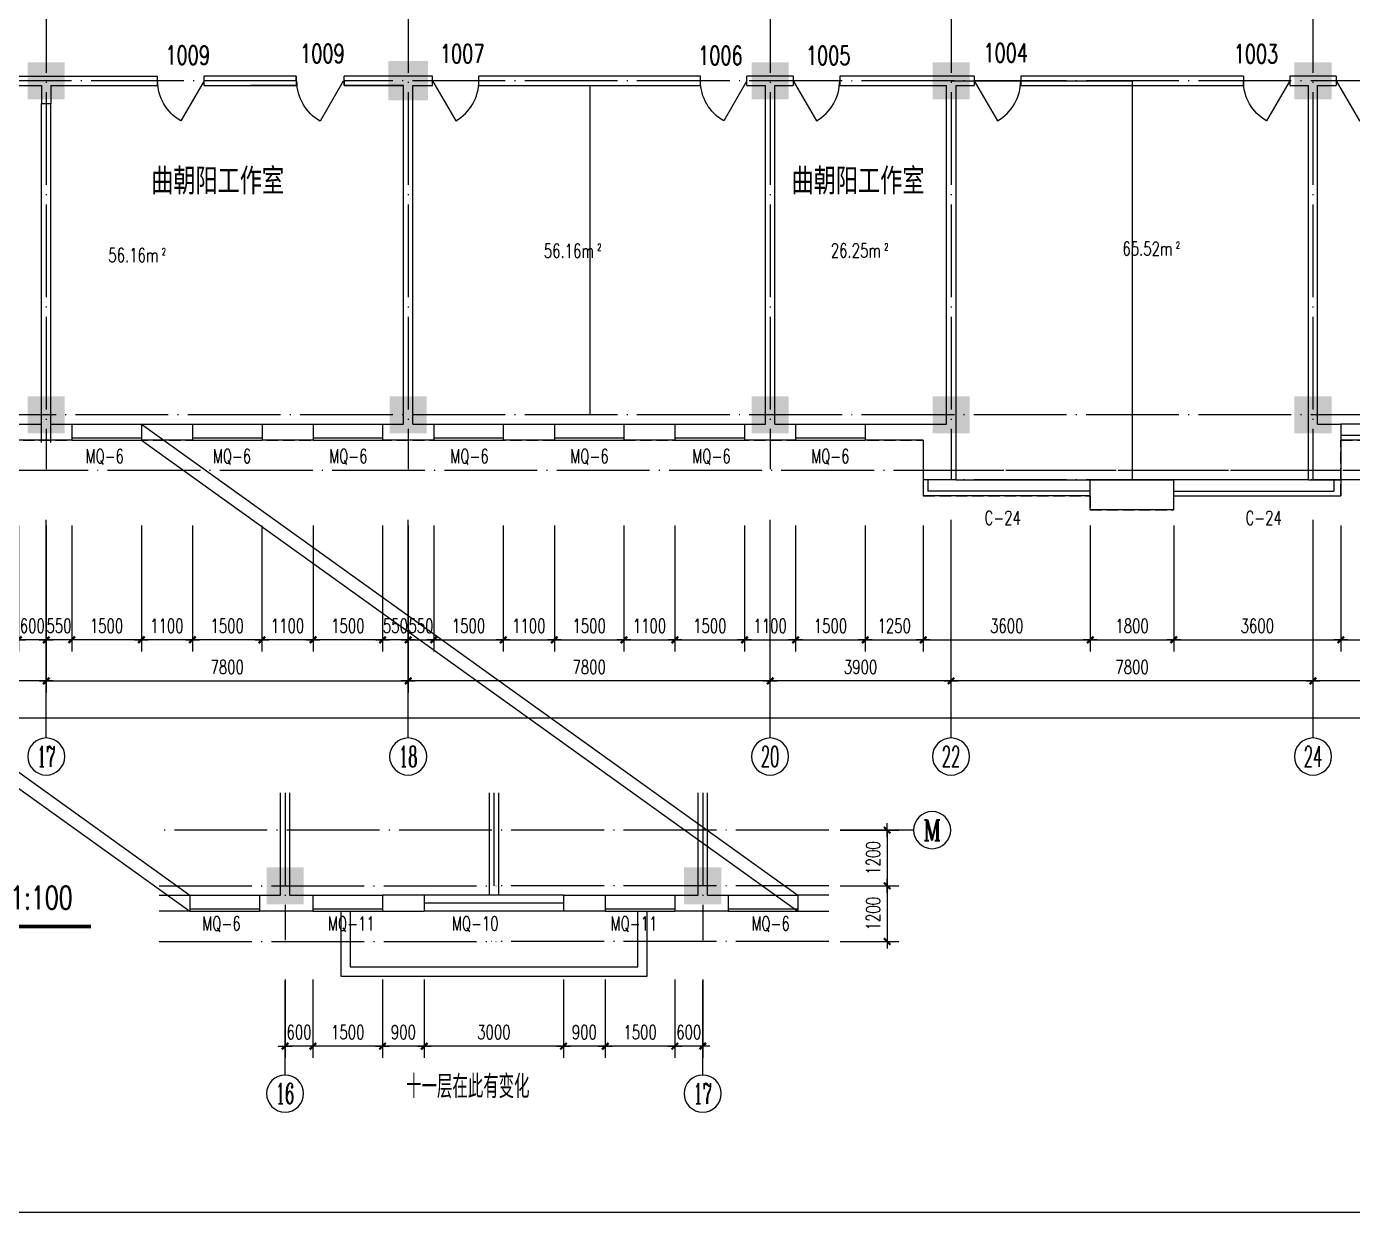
# Model space of a CAD drawing. Extents: x 816818 to 2098601, y 59070 to 390605.
# Drawn here: x 1041075 to 1069651, y 138712 to 164278 of the extents above; entities that cross this region are included whole.
import ezdxf
from ezdxf.enums import TextEntityAlignment as Align

# ---------------------------------------------------------------- set-up
doc = ezdxf.new("R2010")
doc.units = 0
doc.header["$LTSCALE"] = 1000
doc.header["$MEASUREMENT"] = 0
for name, pattern in [('DASH', [0.35, 0.25, -0.1]), ('DOTE', [2.42, 2, -0.2, 0.02, -0.2]), ('HIDDEN2', [0.1875, 0.125, -0.0625])]:
    doc.linetypes.add(name, pattern=pattern)
doc.layers.get('0').update_dxf_attribs({"linetype": 'CONTINUOUS'})
doc.layers.get('DEFPOINTS').update_dxf_attribs({"linetype": 'CONTINUOUS'})
for name, color, linetype in [('AXIS', 3, 'CONTINUOUS'), ('AXIS_TEXT', 7, 'CONTINUOUS'), ('COLUMN', 7, 'CONTINUOUS'), ('DOTE', 1, 'DOTE'), ('MCB', 30, 'CONTINUOUS'), ('PUB_TEXT', 7, 'CONTINUOUS'), ('WALL', 255, 'CONTINUOUS'), ('WINDOW', 2, 'CONTINUOUS'), ('WINDOW_TEXT', 7, 'CONTINUOUS'), ('内部道路', 151, 'HIDDEN2'), ('和面积', 6, 'DASH'), ('面积注记', 7, 'CONTINUOUS')]:
    doc.layers.add(name, color=color, linetype=linetype)
doc.styles.add('_HZTXT', font='romans.shx', dxfattribs={"width": 0.7, "bigfont": 'z.shx'})
doc.styles.add('COMPLEX', font='COMPLEX')
doc.styles.add('DIM_FONT', font='SIMPLEX.shx', dxfattribs={"width": 0.7})
doc.styles.add('SIMPLEX', font='SIMPLEX.SHX')
doc.styles.add('Z', font='romans', dxfattribs={"width": 0.8, "bigfont": 'z'})
doc.dimstyles.new('AXIS', dxfattribs={"dimtxt": 300, "dimasz": 1, "dimexe": 250, "dimexo": 300, "dimgap": 150, "dimtad": 1, "dimdec": 0, "dimzin": 0, "dimdsep": 46, "dimtxsty": 'DIM_FONT', "dimblk": '_DIMX', "dimcen": 2.5, "dimse1": 1, "dimse2": 1, "dimclrt": 7, "dimadec": 0, "dimazin": 0, "dimtfac": 1, "dimtdec": 0, "dimtix": 1, "dimtmove": 2, "dimatfit": 3, "dimldrblk": '_DIMX', "dimfxl": 1, "dimarcsym": 0})
doc.dimstyles.new('DIMA', dxfattribs={"dimtxt": 300, "dimasz": 1, "dimexe": 250, "dimexo": 300, "dimgap": 150, "dimtad": 1, "dimdec": 0, "dimzin": 0, "dimdsep": 46, "dimtxsty": 'DIM_FONT', "dimblk": '_DIMX', "dimcen": 2.5, "dimse1": 1, "dimclrt": 7, "dimadec": 0, "dimazin": 0, "dimtfac": 1, "dimtdec": 0, "dimtix": 1, "dimtmove": 2, "dimatfit": 3, "dimldrblk": '_DIMX', "dimfxl": 1, "dimarcsym": 0})
doc.dimstyles.new('DIMN', dxfattribs={"dimtxt": 300, "dimasz": 1, "dimexe": 250, "dimexo": 300, "dimgap": 150, "dimtad": 1, "dimdec": 0, "dimzin": 0, "dimdsep": 46, "dimtxsty": 'DIM_FONT', "dimblk": '_DIMX', "dimcen": 2.5, "dimclrt": 7, "dimadec": 0, "dimazin": 0, "dimtfac": 1, "dimtdec": 0, "dimtix": 1, "dimtmove": 2, "dimatfit": 3, "dimldrblk": '_DIMX', "dimfxl": 1, "dimarcsym": 0})

# ---------------------------------------------------------------- blocks, each defined once
blk = doc.blocks.new('_DBLK')
blk.add_line((-0.5, 0), (0, -0.866))
blk.add_arc((-0.5, 0), 1, 300, 0)
at = {"layer": 'WINDOW_TEXT', "style": 'SIMPLEX', "flags": 9}
blk.add_attdef('A', text='', height=1, dxfattribs=at).set_placement((0, 1.5), align=Align.MIDDLE)
blk = doc.blocks.new('_AXISO')
blk.add_circle((0, 0), 0.5)
at = {"layer": 'AXIS_TEXT', "style": 'COMPLEX', "width": 1.041667}
blk.add_attdef('A', text='', height=0.56, dxfattribs=at).set_placement((-0.25, -0.28), (0.25, -0.28), align=Align.FIT)
blk = doc.blocks.new('_DIMX')
blk.add_line((-150, 0), (150, 0))
at = {"const_width": 50}
blk.add_lwpolyline([(-70, -70), (70, 70)], dxfattribs=at)
blk = doc.blocks.new('*D1094')
at = {"layer": 'AXIS', "color": 0, "lineweight": -2}
blk.add_line((1076600, 150171), (1068802, 150171), dxfattribs=at)
at = {"layer": 'DEFPOINTS', "color": 0}
for p in [(1068801, 153645), (1076601, 153645), (1068801, 150171)]:
    blk.add_point(p, dxfattribs=at)
at = {"layer": 'AXIS', "color": 0, "lineweight": -2, "rotation": 180}
blk.add_blockref('_DIMX', (1068801, 150171), dxfattribs=at)
at = {"layer": 'AXIS', "color": 0, "lineweight": -2}
blk.add_blockref('_DIMX', (1076601, 150171), dxfattribs=at)
at = {"layer": 'AXIS', "color": 7, "insert": (1072701, 150471), "char_height": 300, "attachment_point": 5, "style": 'DIM_FONT'}
blk.add_mtext('7800', dxfattribs=at)
blk = doc.blocks.new('*D1095')
at = {"layer": 'AXIS', "color": 0, "lineweight": -2}
blk.add_line((1068800, 150171), (1061002, 150171), dxfattribs=at)
at = {"layer": 'DEFPOINTS', "color": 0}
for p in [(1061001, 153645), (1068801, 153645), (1061001, 150171)]:
    blk.add_point(p, dxfattribs=at)
at = {"layer": 'AXIS', "color": 0, "lineweight": -2, "rotation": 180}
blk.add_blockref('_DIMX', (1061001, 150171), dxfattribs=at)
at = {"layer": 'AXIS', "color": 0, "lineweight": -2}
blk.add_blockref('_DIMX', (1068801, 150171), dxfattribs=at)
at = {"layer": 'AXIS', "color": 7, "insert": (1064901, 150471), "char_height": 300, "attachment_point": 5, "style": 'DIM_FONT'}
blk.add_mtext('7800', dxfattribs=at)
blk = doc.blocks.new('*D1096')
at = {"layer": 'AXIS', "color": 0, "lineweight": -2}
blk.add_line((1061000, 150171), (1057102, 150171), dxfattribs=at)
at = {"layer": 'DEFPOINTS', "color": 0}
for p in [(1057101, 153645), (1061001, 153645), (1057101, 150171)]:
    blk.add_point(p, dxfattribs=at)
at = {"layer": 'AXIS', "color": 0, "lineweight": -2, "rotation": 180}
blk.add_blockref('_DIMX', (1057101, 150171), dxfattribs=at)
at = {"layer": 'AXIS', "color": 0, "lineweight": -2}
blk.add_blockref('_DIMX', (1061001, 150171), dxfattribs=at)
at = {"layer": 'AXIS', "color": 7, "insert": (1059051, 150471), "char_height": 300, "attachment_point": 5, "style": 'DIM_FONT'}
blk.add_mtext('3900', dxfattribs=at)
blk = doc.blocks.new('*D1097')
at = {"layer": 'AXIS', "color": 0, "lineweight": -2}
blk.add_line((1057100, 150171), (1049302, 150171), dxfattribs=at)
at = {"layer": 'DEFPOINTS', "color": 0}
for p in [(1049301, 153645), (1057101, 153645), (1049301, 150171)]:
    blk.add_point(p, dxfattribs=at)
at = {"layer": 'AXIS', "color": 0, "lineweight": -2, "rotation": 180}
blk.add_blockref('_DIMX', (1049301, 150171), dxfattribs=at)
at = {"layer": 'AXIS', "color": 0, "lineweight": -2}
blk.add_blockref('_DIMX', (1057101, 150171), dxfattribs=at)
at = {"layer": 'AXIS', "color": 7, "insert": (1053201, 150471), "char_height": 300, "attachment_point": 5, "style": 'DIM_FONT'}
blk.add_mtext('7800', dxfattribs=at)
blk = doc.blocks.new('*D1098')
at = {"layer": 'AXIS', "color": 0, "lineweight": -2}
blk.add_line((1041500, 150171), (1032502, 150171), dxfattribs=at)
at = {"layer": 'DEFPOINTS', "color": 0}
for p in [(1032501, 153645), (1041501, 153645), (1032501, 150171)]:
    blk.add_point(p, dxfattribs=at)
at = {"layer": 'AXIS', "color": 0, "lineweight": -2, "rotation": 180}
blk.add_blockref('_DIMX', (1032501, 150171), dxfattribs=at)
at = {"layer": 'AXIS', "color": 0, "lineweight": -2}
blk.add_blockref('_DIMX', (1041501, 150171), dxfattribs=at)
at = {"layer": 'AXIS', "color": 7, "insert": (1037001, 150471), "char_height": 300, "attachment_point": 5, "style": 'DIM_FONT'}
blk.add_mtext('9000', dxfattribs=at)
blk = doc.blocks.new('*D1105')
at = {"layer": 'AXIS', "color": 0, "lineweight": -2}
for p, q in [((988750, 153345), (988750, 149121)), ((1085250, 153345), (1085250, 149121)), ((1085249, 149371), (988751, 149371))]:
    blk.add_line(p, q, dxfattribs=at)
at = {"layer": 'DEFPOINTS', "color": 0}
for p in [(988750, 153645), (1085250, 153645), (988750, 149371)]:
    blk.add_point(p, dxfattribs=at)
at = {"layer": 'AXIS', "color": 0, "lineweight": -2, "rotation": 180}
blk.add_blockref('_DIMX', (988750, 149371), dxfattribs=at)
at = {"layer": 'AXIS', "color": 0, "lineweight": -2}
blk.add_blockref('_DIMX', (1085250, 149371), dxfattribs=at)
at = {"layer": 'AXIS', "color": 7, "insert": (1037000, 149671), "char_height": 300, "attachment_point": 5, "style": 'DIM_FONT'}
blk.add_mtext('96500', dxfattribs=at)
blk = doc.blocks.new('*D1116')
at = {"layer": 'AXIS', "color": 0, "lineweight": -2}
for p, q in [((1041500, 153345), (1041500, 149921)), ((1049300, 153345), (1049300, 149921)), ((1041501, 150171), (1049299, 150171))]:
    blk.add_line(p, q, dxfattribs=at)
at = {"layer": 'DEFPOINTS', "color": 0}
for p in [(1041500, 153645), (1049300, 153645), (1049300, 150171)]:
    blk.add_point(p, dxfattribs=at)
at = {"layer": 'AXIS', "color": 0, "lineweight": -2, "rotation": 180}
blk.add_blockref('_DIMX', (1041500, 150171), dxfattribs=at)
at = {"layer": 'AXIS', "color": 0, "lineweight": -2}
blk.add_blockref('_DIMX', (1049300, 150171), dxfattribs=at)
at = {"layer": 'AXIS', "color": 7, "insert": (1045400, 150471), "char_height": 300, "attachment_point": 5, "style": 'DIM_FONT'}
blk.add_mtext('7800', dxfattribs=at)
blk = doc.blocks.new('*D1117')
at = {"layer": 'AXIS', "color": 0, "lineweight": -2}
for p, q in [((1048750, 153522), (1048750, 150807)), ((1049301, 153522), (1049301, 150807)), ((1048749, 151057), (1048748, 151057)), ((1049301, 151057), (1048750, 151057)), ((1049302, 151057), (1049303, 151057))]:
    blk.add_line(p, q, dxfattribs=at)
at = {"layer": 'DEFPOINTS', "color": 0}
for p in [(1048750, 153822), (1049301, 153822), (1048750, 151057)]:
    blk.add_point(p, dxfattribs=at)
at = {"layer": 'AXIS', "color": 0, "lineweight": -2}
blk.add_blockref('_DIMX', (1048750, 151057), dxfattribs=at)
at = {"layer": 'AXIS', "color": 0, "lineweight": -2, "rotation": 180}
blk.add_blockref('_DIMX', (1049301, 151057), dxfattribs=at)
at = {"layer": 'AXIS', "color": 7, "insert": (1049025, 151357), "char_height": 300, "attachment_point": 5, "style": 'DIM_FONT'}
blk.add_mtext('550', dxfattribs=at)
blk = doc.blocks.new('*D1125')
at = {"layer": 'AXIS', "color": 0, "lineweight": -2}
for p, q in [((1049850, 153522), (1049850, 150807)), ((1049299, 151057), (1049298, 151057)), ((1049300, 151057), (1049850, 151057)), ((1049851, 151057), (1049852, 151057))]:
    blk.add_line(p, q, dxfattribs=at)
at = {"layer": 'DEFPOINTS', "color": 0}
for p in [(1049300, 153822), (1049850, 153822), (1049850, 151057)]:
    blk.add_point(p, dxfattribs=at)
at = {"layer": 'AXIS', "color": 0, "lineweight": -2}
blk.add_blockref('_DIMX', (1049300, 151057), dxfattribs=at)
at = {"layer": 'AXIS', "color": 0, "lineweight": -2, "rotation": 180}
blk.add_blockref('_DIMX', (1049850, 151057), dxfattribs=at)
at = {"layer": 'AXIS', "color": 7, "insert": (1049575, 151357), "char_height": 300, "attachment_point": 5, "style": 'DIM_FONT'}
blk.add_mtext('550', dxfattribs=at)
blk = doc.blocks.new('*D1127')
at = {"layer": 'AXIS', "color": 0, "lineweight": -2}
for p, q in [((1047250, 153522), (1047250, 150807)), ((1048750, 153522), (1048750, 150807)), ((1048749, 151057), (1047251, 151057))]:
    blk.add_line(p, q, dxfattribs=at)
at = {"layer": 'DEFPOINTS', "color": 0}
for p in [(1047250, 153822), (1048750, 153822), (1047250, 151057)]:
    blk.add_point(p, dxfattribs=at)
at = {"layer": 'AXIS', "color": 0, "lineweight": -2, "rotation": 180}
blk.add_blockref('_DIMX', (1047250, 151057), dxfattribs=at)
at = {"layer": 'AXIS', "color": 0, "lineweight": -2}
blk.add_blockref('_DIMX', (1048750, 151057), dxfattribs=at)
at = {"layer": 'AXIS', "color": 7, "insert": (1048000, 151357), "char_height": 300, "attachment_point": 5, "style": 'DIM_FONT'}
blk.add_mtext('1500', dxfattribs=at)
blk = doc.blocks.new('*D1128')
at = {"layer": 'AXIS', "color": 0, "lineweight": -2}
for p, q in [((1041500, 153522), (1041500, 150807)), ((1042050, 153522), (1042050, 150807)), ((1041499, 151057), (1041498, 151057)), ((1042050, 151057), (1041500, 151057)), ((1042051, 151057), (1042052, 151057))]:
    blk.add_line(p, q, dxfattribs=at)
at = {"layer": 'DEFPOINTS', "color": 0}
for p in [(1041500, 153822), (1042050, 153822), (1041500, 151057)]:
    blk.add_point(p, dxfattribs=at)
at = {"layer": 'AXIS', "color": 0, "lineweight": -2}
blk.add_blockref('_DIMX', (1041500, 151057), dxfattribs=at)
at = {"layer": 'AXIS', "color": 0, "lineweight": -2, "rotation": 180}
blk.add_blockref('_DIMX', (1042050, 151057), dxfattribs=at)
at = {"layer": 'AXIS', "color": 7, "insert": (1041775, 151357), "char_height": 300, "attachment_point": 5, "style": 'DIM_FONT'}
blk.add_mtext('550', dxfattribs=at)
blk = doc.blocks.new('*D1137')
at = {"layer": 'AXIS', "color": 0, "lineweight": -2}
for p, q in [((1040900, 153522), (1040900, 150807)), ((1041500, 153522), (1041500, 150807)), ((1040899, 151057), (1040898, 151057)), ((1041500, 151057), (1040900, 151057)), ((1041501, 151057), (1041502, 151057))]:
    blk.add_line(p, q, dxfattribs=at)
at = {"layer": 'DEFPOINTS', "color": 0}
for p in [(1040900, 153822), (1041500, 153822), (1040900, 151057)]:
    blk.add_point(p, dxfattribs=at)
at = {"layer": 'AXIS', "color": 0, "lineweight": -2}
blk.add_blockref('_DIMX', (1040900, 151057), dxfattribs=at)
at = {"layer": 'AXIS', "color": 0, "lineweight": -2, "rotation": 180}
blk.add_blockref('_DIMX', (1041500, 151057), dxfattribs=at)
at = {"layer": 'AXIS', "color": 7, "insert": (1041200, 151357), "char_height": 300, "attachment_point": 5, "style": 'DIM_FONT'}
blk.add_mtext('600', dxfattribs=at)
blk = doc.blocks.new('*D1157')
at = {"layer": 'AXIS', "color": 0, "lineweight": -2}
for p, q in [((1042050, 153522), (1042050, 150807)), ((1043550, 153522), (1043550, 150807)), ((1043549, 151057), (1042051, 151057))]:
    blk.add_line(p, q, dxfattribs=at)
at = {"layer": 'DEFPOINTS', "color": 0}
for p in [(1042050, 153822), (1043550, 153822), (1042050, 151057)]:
    blk.add_point(p, dxfattribs=at)
at = {"layer": 'AXIS', "color": 0, "lineweight": -2, "rotation": 180}
blk.add_blockref('_DIMX', (1042050, 151057), dxfattribs=at)
at = {"layer": 'AXIS', "color": 0, "lineweight": -2}
blk.add_blockref('_DIMX', (1043550, 151057), dxfattribs=at)
at = {"layer": 'AXIS', "color": 7, "insert": (1042800, 151357), "char_height": 300, "attachment_point": 5, "style": 'DIM_FONT'}
blk.add_mtext('1500', dxfattribs=at)
blk = doc.blocks.new('*D1158')
at = {"layer": 'AXIS', "color": 0, "lineweight": -2}
for p, q in [((1043550, 153522), (1043550, 150807)), ((1044650, 153522), (1044650, 150807)), ((1044649, 151057), (1043551, 151057))]:
    blk.add_line(p, q, dxfattribs=at)
at = {"layer": 'DEFPOINTS', "color": 0}
for p in [(1043550, 153822), (1044650, 153822), (1043550, 151057)]:
    blk.add_point(p, dxfattribs=at)
at = {"layer": 'AXIS', "color": 0, "lineweight": -2, "rotation": 180}
blk.add_blockref('_DIMX', (1043550, 151057), dxfattribs=at)
at = {"layer": 'AXIS', "color": 0, "lineweight": -2}
blk.add_blockref('_DIMX', (1044650, 151057), dxfattribs=at)
at = {"layer": 'AXIS', "color": 7, "insert": (1044100, 151357), "char_height": 300, "attachment_point": 5, "style": 'DIM_FONT'}
blk.add_mtext('1100', dxfattribs=at)
blk = doc.blocks.new('*D1159')
at = {"layer": 'AXIS', "color": 0, "lineweight": -2}
for p, q in [((1044650, 153522), (1044650, 150807)), ((1046150, 153522), (1046150, 150807)), ((1046149, 151057), (1044651, 151057))]:
    blk.add_line(p, q, dxfattribs=at)
at = {"layer": 'DEFPOINTS', "color": 0}
for p in [(1044650, 153822), (1046150, 153822), (1044650, 151057)]:
    blk.add_point(p, dxfattribs=at)
at = {"layer": 'AXIS', "color": 0, "lineweight": -2, "rotation": 180}
blk.add_blockref('_DIMX', (1044650, 151057), dxfattribs=at)
at = {"layer": 'AXIS', "color": 0, "lineweight": -2}
blk.add_blockref('_DIMX', (1046150, 151057), dxfattribs=at)
at = {"layer": 'AXIS', "color": 7, "insert": (1045400, 151357), "char_height": 300, "attachment_point": 5, "style": 'DIM_FONT'}
blk.add_mtext('1500', dxfattribs=at)
blk = doc.blocks.new('*D1160')
at = {"layer": 'AXIS', "color": 0, "lineweight": -2}
for p, q in [((1046150, 153522), (1046150, 150807)), ((1047250, 153522), (1047250, 150807)), ((1047249, 151057), (1046151, 151057))]:
    blk.add_line(p, q, dxfattribs=at)
at = {"layer": 'DEFPOINTS', "color": 0}
for p in [(1046150, 153822), (1047250, 153822), (1046150, 151057)]:
    blk.add_point(p, dxfattribs=at)
at = {"layer": 'AXIS', "color": 0, "lineweight": -2, "rotation": 180}
blk.add_blockref('_DIMX', (1046150, 151057), dxfattribs=at)
at = {"layer": 'AXIS', "color": 0, "lineweight": -2}
blk.add_blockref('_DIMX', (1047250, 151057), dxfattribs=at)
at = {"layer": 'AXIS', "color": 7, "insert": (1046700, 151357), "char_height": 300, "attachment_point": 5, "style": 'DIM_FONT'}
blk.add_mtext('1100', dxfattribs=at)
blk = doc.blocks.new('_FZH')
blk.add_solid([(-0.5, -0.5), (0.5, -0.5), (-0.5, 0.5), (0.5, 0.5)])
blk = doc.blocks.new('*D1390')
at = {"layer": 'AXIS', "color": 0, "lineweight": -2}
for p, q in [((1053548, 143733), (1053548, 142048)), ((1055048, 143733), (1055048, 142048)), ((1055047, 142298), (1053549, 142298))]:
    blk.add_line(p, q, dxfattribs=at)
at = {"layer": 'DEFPOINTS', "color": 0}
for p in [(1053548, 144033), (1055048, 144033), (1053548, 142298)]:
    blk.add_point(p, dxfattribs=at)
at = {"layer": 'AXIS', "color": 0, "lineweight": -2, "rotation": 180}
blk.add_blockref('_DIMX', (1053548, 142298), dxfattribs=at)
at = {"layer": 'AXIS', "color": 0, "lineweight": -2}
blk.add_blockref('_DIMX', (1055048, 142298), dxfattribs=at)
at = {"layer": 'AXIS', "color": 7, "insert": (1054298, 142598), "char_height": 300, "attachment_point": 5, "style": 'DIM_FONT'}
blk.add_mtext('1500', dxfattribs=at)
blk = doc.blocks.new('*D1391')
at = {"layer": 'AXIS', "color": 0, "lineweight": -2}
for p, q in [((1055048, 143733), (1055048, 142048)), ((1055648, 143733), (1055648, 142048)), ((1055047, 142298), (1055046, 142298)), ((1055648, 142298), (1055048, 142298)), ((1055649, 142298), (1055650, 142298))]:
    blk.add_line(p, q, dxfattribs=at)
at = {"layer": 'DEFPOINTS', "color": 0}
for p in [(1055048, 144033), (1055648, 144033), (1055048, 142298)]:
    blk.add_point(p, dxfattribs=at)
at = {"layer": 'AXIS', "color": 0, "lineweight": -2}
blk.add_blockref('_DIMX', (1055048, 142298), dxfattribs=at)
at = {"layer": 'AXIS', "color": 0, "lineweight": -2, "rotation": 180}
blk.add_blockref('_DIMX', (1055648, 142298), dxfattribs=at)
at = {"layer": 'AXIS', "color": 7, "insert": (1055348, 142598), "char_height": 300, "attachment_point": 5, "style": 'DIM_FONT'}
blk.add_mtext('600', dxfattribs=at)
blk = doc.blocks.new('*D1392')
at = {"layer": 'AXIS', "color": 0, "lineweight": -2}
for p, q in [((1046648, 143733), (1046648, 142048)), ((1047248, 143733), (1047248, 142048)), ((1046647, 142298), (1046646, 142298)), ((1047248, 142298), (1046648, 142298)), ((1047249, 142298), (1047250, 142298))]:
    blk.add_line(p, q, dxfattribs=at)
at = {"layer": 'DEFPOINTS', "color": 0}
for p in [(1046648, 144033), (1047248, 144033), (1046648, 142298)]:
    blk.add_point(p, dxfattribs=at)
at = {"layer": 'AXIS', "color": 0, "lineweight": -2}
blk.add_blockref('_DIMX', (1046648, 142298), dxfattribs=at)
at = {"layer": 'AXIS', "color": 0, "lineweight": -2, "rotation": 180}
blk.add_blockref('_DIMX', (1047248, 142298), dxfattribs=at)
at = {"layer": 'AXIS', "color": 7, "insert": (1046948, 142598), "char_height": 300, "attachment_point": 5, "style": 'DIM_FONT'}
blk.add_mtext('600', dxfattribs=at)
blk = doc.blocks.new('*D1393')
at = {"layer": 'AXIS', "color": 0, "lineweight": -2}
for p, q in [((1047248, 143733), (1047248, 142048)), ((1048748, 143733), (1048748, 142048)), ((1048747, 142298), (1047249, 142298))]:
    blk.add_line(p, q, dxfattribs=at)
at = {"layer": 'DEFPOINTS', "color": 0}
for p in [(1047248, 144033), (1048748, 144033), (1047248, 142298)]:
    blk.add_point(p, dxfattribs=at)
at = {"layer": 'AXIS', "color": 0, "lineweight": -2, "rotation": 180}
blk.add_blockref('_DIMX', (1047248, 142298), dxfattribs=at)
at = {"layer": 'AXIS', "color": 0, "lineweight": -2}
blk.add_blockref('_DIMX', (1048748, 142298), dxfattribs=at)
at = {"layer": 'AXIS', "color": 7, "insert": (1047998, 142598), "char_height": 300, "attachment_point": 5, "style": 'DIM_FONT'}
blk.add_mtext('1500', dxfattribs=at)
blk = doc.blocks.new('*D1394')
at = {"layer": 'AXIS', "color": 0, "lineweight": -2}
for p, q in [((1052648, 143733), (1052648, 142048)), ((1053548, 143733), (1053548, 142048)), ((1053547, 142298), (1052649, 142298))]:
    blk.add_line(p, q, dxfattribs=at)
at = {"layer": 'DEFPOINTS', "color": 0}
for p in [(1052648, 144033), (1053548, 144033), (1052648, 142298)]:
    blk.add_point(p, dxfattribs=at)
at = {"layer": 'AXIS', "color": 0, "lineweight": -2, "rotation": 180}
blk.add_blockref('_DIMX', (1052648, 142298), dxfattribs=at)
at = {"layer": 'AXIS', "color": 0, "lineweight": -2}
blk.add_blockref('_DIMX', (1053548, 142298), dxfattribs=at)
at = {"layer": 'AXIS', "color": 7, "insert": (1053098, 142598), "char_height": 300, "attachment_point": 5, "style": 'DIM_FONT'}
blk.add_mtext('900', dxfattribs=at)
blk = doc.blocks.new('*D1396')
at = {"layer": 'AXIS', "color": 0, "lineweight": -2}
for p, q in [((1048748, 143733), (1048748, 142048)), ((1049648, 143733), (1049648, 142048)), ((1049647, 142298), (1048749, 142298))]:
    blk.add_line(p, q, dxfattribs=at)
at = {"layer": 'DEFPOINTS', "color": 0}
for p in [(1048748, 144033), (1049648, 144033), (1048748, 142298)]:
    blk.add_point(p, dxfattribs=at)
at = {"layer": 'AXIS', "color": 0, "lineweight": -2, "rotation": 180}
blk.add_blockref('_DIMX', (1048748, 142298), dxfattribs=at)
at = {"layer": 'AXIS', "color": 0, "lineweight": -2}
blk.add_blockref('_DIMX', (1049648, 142298), dxfattribs=at)
at = {"layer": 'AXIS', "color": 7, "insert": (1049198, 142598), "char_height": 300, "attachment_point": 5, "style": 'DIM_FONT'}
blk.add_mtext('900', dxfattribs=at)
blk = doc.blocks.new('*D1397')
at = {"layer": 'AXIS', "color": 0, "lineweight": -2}
for p, q in [((1049648, 143733), (1049648, 142048)), ((1052648, 143733), (1052648, 142048)), ((1052647, 142298), (1049649, 142298))]:
    blk.add_line(p, q, dxfattribs=at)
at = {"layer": 'DEFPOINTS', "color": 0}
for p in [(1049648, 144033), (1052648, 144033), (1049648, 142298)]:
    blk.add_point(p, dxfattribs=at)
at = {"layer": 'AXIS', "color": 0, "lineweight": -2, "rotation": 180}
blk.add_blockref('_DIMX', (1049648, 142298), dxfattribs=at)
at = {"layer": 'AXIS', "color": 0, "lineweight": -2}
blk.add_blockref('_DIMX', (1052648, 142298), dxfattribs=at)
at = {"layer": 'AXIS', "color": 7, "insert": (1051148, 142598), "char_height": 300, "attachment_point": 5, "style": 'DIM_FONT'}
blk.add_mtext('3000', dxfattribs=at)
blk = doc.blocks.new('*D1398')
at = {"layer": 'AXIS', "color": 0, "lineweight": -2}
for p, q in [((1058612, 146955), (1059872, 146955)), ((1059622, 146954), (1059622, 145756)), ((1058612, 145755), (1059872, 145755))]:
    blk.add_line(p, q, dxfattribs=at)
at = {"layer": 'DEFPOINTS', "color": 0}
for p in [(1058312, 146955), (1058312, 145755), (1059622, 145755)]:
    blk.add_point(p, dxfattribs=at)
at = {"layer": 'AXIS', "color": 0, "lineweight": -2}
for p, rotation in [((1059622, 146955), 90), ((1059622, 145755), 270)]:
    blk.add_blockref('_DIMX', p, dxfattribs=dict(at, rotation=rotation))
at = {"layer": 'AXIS', "color": 7, "insert": (1059322, 146355), "char_height": 300, "attachment_point": 5, "rotation": 90, "style": 'DIM_FONT'}
blk.add_mtext('1200', dxfattribs=at)
blk = doc.blocks.new('*D1399')
at = {"layer": 'AXIS', "color": 0, "lineweight": -2}
for p, q in [((1058612, 145755), (1059872, 145755)), ((1059622, 145754), (1059622, 144556)), ((1058612, 144555), (1059872, 144555))]:
    blk.add_line(p, q, dxfattribs=at)
at = {"layer": 'DEFPOINTS', "color": 0}
for p in [(1058312, 145755), (1058312, 144555), (1059622, 144555)]:
    blk.add_point(p, dxfattribs=at)
at = {"layer": 'AXIS', "color": 0, "lineweight": -2}
for p, rotation in [((1059622, 145755), 90), ((1059622, 144555), 270)]:
    blk.add_blockref('_DIMX', p, dxfattribs=dict(at, rotation=rotation))
at = {"layer": 'AXIS', "color": 7, "insert": (1059322, 145155), "char_height": 300, "attachment_point": 5, "rotation": 90, "style": 'DIM_FONT'}
blk.add_mtext('1200', dxfattribs=at)

msp = doc.modelspace()

# ---------------------------------------------------------------- linework, layer by layer
at = {"layer": 'AXIS'}
for p, q in [((1041500.5, 148941.6), (1041500.5, 153645.1)), ((1049300.5, 148941.6), (1049300.5, 153645.1)), ((1057100.5, 148941.6), (1057100.5, 153645.1)), ((1061000.5, 148941.6), (1061000.5, 153645.1)), ((1068800.5, 148941.6), (1068800.5, 153645.1)), ((1060193.1, 146955), (1058611.7, 146955)), ((1046648.2, 141687.2), (1046648.2, 143702.8)), ((1055648.2, 141687.2), (1055648.2, 143702.8))]:
    msp.add_line(p, q, dxfattribs=at)
at = {"layer": 'DOTE'}
for p, q in [((1041500.4, 177382.5), (1041500.4, 154734.9)), ((1049300.4, 177382.5), (1049300.4, 154734.9)), ((1057100.4, 177382.5), (1057100.4, 154734.9)), ((1061000.4, 177382.5), (1061000.4, 154509.4)), ((1068800.4, 177382.5), (1068800.4, 154509.4)), ((1046888.1, 163109.4), (1037000.4, 163109.4)), ((1092531.4, 163109.4), (1047921.7, 163109.4)), ((1092531.4, 155909.4), (1037050.4, 155909.4)), ((1088382.3, 154709.4), (1036950.4, 154709.4)), ((1069400.4, 154709.4), (1060450.4, 154709.4)), ((1092531.4, 154509.4), (1060400.3, 154509.4)), ((1046648.1, 147760.9), (1046648.1, 144580.5)), ((1051148.1, 147756.1), (1051148.1, 145555)), ((1055648.1, 147760.9), (1055648.1, 144580.5)), ((1058363.5, 146955), (1043935.5, 146955)), ((1043932.6, 145755), (1051198.1, 145755)), ((1058363.5, 145755), (1051198.1, 145755)), ((1043932.6, 144555), (1051198.1, 144555)), ((1058363.5, 144555), (1051098.1, 144555))]:
    msp.add_line(p, q, dxfattribs=at)
at = {"layer": 'MCB'}
for p, q in [((1046888.1, 163120.4), (1046888.1, 163209.4)), ((1046888.1, 163209.4), (1046888.1, 163009.4)), ((1047921.7, 163009.4), (1047921.7, 163209.4)), ((1045300.4, 163009.4), (1046888.1, 163009.4)), ((1045500.4, 163009.4), (1045900.4, 163009.4)), ((1047921.7, 163105.6), (1047921.7, 163009.4)), ((1047921.7, 163009.4), (1049200.4, 163009.4)), ((1053212.9, 163009.4), (1053212.9, 155909.4)), ((1061000.4, 163109.4), (1064900.4, 163109.4)), ((1064900.4, 163109.4), (1064900.4, 154509.4))]:
    msp.add_line(p, q, dxfattribs=at)
msp.add_lwpolyline([(978483, 185234.9), (1095252.8, 185234.9), (1095252.8, 138712.1), (978483, 138712.1)], close=True, dxfattribs=at)
at = {"layer": 'WALL'}
for p, q in [((1038500.4, 163209.4), (1043900.4, 163209.4)), ((1043900.4, 163009.4), (1043900.4, 163209.4)), ((1044900.4, 163009.4), (1044900.4, 163209.4)), ((1046888.1, 163209.4), (1044900.4, 163209.4)), ((1049825.4, 163209.4), (1047921.7, 163209.4)), ((1049825.4, 163009.4), (1049825.4, 163209.4)), ((1055600.4, 163209.4), (1050825.4, 163209.4)), ((1050825.4, 163009.4), (1050825.4, 163209.4)), ((1055600.4, 163009.4), (1055600.4, 163209.4)), ((1056600.4, 163009.4), (1056600.4, 163209.4)), ((1057600.4, 163209.4), (1056600.4, 163209.4)), ((1057600.4, 163209.4), (1057600.4, 163009.4)), ((1058600.4, 163209.4), (1058600.4, 163009.4)), ((1061500.4, 163209.4), (1058600.4, 163209.4)), ((1061500.4, 163209.4), (1061500.4, 163009.4)), ((1067300.4, 163209.4), (1062500.4, 163209.4)), ((1062500.4, 163209.4), (1062500.4, 163009.4)), ((1067300.4, 163209.4), (1067300.4, 163009.4)), ((1068300.4, 163209.4), (1068300.4, 163009.4)), ((1069300.4, 163209.4), (1068300.4, 163209.4)), ((1069300.4, 163209.4), (1069300.4, 163009.4)), ((1038500.4, 163009.4), (1041400.4, 163009.4)), ((1041400.4, 163009.4), (1041400.4, 162609.4)), ((1041600.4, 163009.4), (1041600.4, 162609.4)), ((1041600.4, 163009.4), (1043900.4, 163009.4)), ((1044900.4, 163009.4), (1045300.4, 163009.4)), ((1046888.1, 163009.4), (1045900.4, 163009.4)), ((1049200.4, 163009.4), (1047921.7, 163009.4)), ((1049200.4, 155709.4), (1049200.4, 163009.4)), ((1049400.4, 155709.4), (1049400.4, 163009.4)), ((1049400.4, 163009.4), (1049825.4, 163009.4)), ((1050825.4, 163009.4), (1055600.4, 163009.4)), ((1056600.4, 163009.4), (1057000.4, 163009.4)), ((1057000.4, 155709.4), (1057000.4, 163009.4)), ((1057200.4, 155709.4), (1057200.4, 163009.4)), ((1057200.4, 163009.4), (1057600.4, 163009.4)), ((1058600.4, 163009.4), (1060900.4, 163009.4)), ((1060900.4, 155709.4), (1060900.4, 163009.4)), ((1061100.4, 163009.4), (1061100.4, 154509.4)), ((1061100.4, 163009.4), (1061500.4, 163009.4)), ((1062500.4, 163009.4), (1067300.4, 163009.4)), ((1068300.4, 163009.4), (1068700.4, 163009.4)), ((1068700.4, 154509.4), (1068700.4, 163009.4)), ((1068900.4, 155709.4), (1068900.4, 163009.4)), ((1068900.4, 163009.4), (1069300.4, 163009.4)), ((1041600.4, 162609.4), (1041400.4, 162609.4)), ((1041400.4, 155309.4), (1041400.4, 162609.4)), ((1041600.4, 155309.4), (1041600.4, 162609.4)), ((1040900.4, 155709.4), (1041400.4, 155709.4)), ((1041600.4, 155709.4), (1042050.4, 155709.4)), ((1042050.4, 155709.4), (1042050.4, 155359.4)), ((1043550.4, 155709.4), (1043550.4, 155359.4)), ((1043550.4, 155709.4), (1044650.4, 155709.4)), ((1044650.4, 155709.4), (1044650.4, 155359.4)), ((1046150.4, 155709.4), (1046150.4, 155359.4)), ((1046150.4, 155709.4), (1047250.4, 155709.4)), ((1047250.4, 155709.4), (1047250.4, 155359.4)), ((1048750.4, 155709.4), (1048750.4, 155359.4)), ((1048750.4, 155709.4), (1049200.4, 155709.4)), ((1049400.4, 155709.4), (1049850.4, 155709.4)), ((1049850.4, 155709.4), (1049850.4, 155359.4)), ((1051350.4, 155709.4), (1051350.4, 155359.4)), ((1051350.4, 155709.4), (1052450.4, 155709.4)), ((1052450.4, 155709.4), (1052450.4, 155359.4)), ((1053950.4, 155709.4), (1053950.4, 155359.4)), ((1053950.4, 155709.4), (1055050.4, 155709.4)), ((1055050.4, 155709.4), (1055050.4, 155359.4)), ((1056550.4, 155709.4), (1056550.4, 155359.4)), ((1056550.4, 155709.4), (1057000.4, 155709.4)), ((1057200.4, 155709.4), (1057650.4, 155709.4)), ((1057650.4, 155709.4), (1057650.4, 155359.4)), ((1059150.4, 155709.4), (1059150.4, 155359.4)), ((1059150.4, 155709.4), (1060900.4, 155709.4)), ((1068900.4, 155709.4), (1069400.4, 155709.4)), ((1069400.4, 155709.4), (1069400.4, 154509.4)), ((1042050.4, 155359.4), (1040900.4, 155359.4)), ((1044650.4, 155359.4), (1043550.4, 155359.4)), ((1047250.4, 155359.4), (1046150.4, 155359.4)), ((1049850.4, 155359.4), (1048750.4, 155359.4)), ((1052450.4, 155359.4), (1051350.4, 155359.4)), ((1055050.4, 155359.4), (1053950.4, 155359.4)), ((1057650.4, 155359.4), (1056550.4, 155359.4)), ((1060400.4, 155359.4), (1059150.4, 155359.4)), ((1060400.4, 155359.4), (1060400.4, 154509.4)), ((1061100.4, 154509.4), (1060400.2, 154509.4)), ((1064000.4, 154509.4), (1065800.4, 154509.4)), ((1064000.4, 153859.4), (1064000.4, 154509.4)), ((1065800.4, 153859.4), (1065800.4, 154509.4)), ((1068700.4, 154509.4), (1069400.6, 154509.4)), ((1065800.4, 153859.4), (1064000.4, 153859.4)), ((1046548.1, 145555), (1046548.1, 147760.9)), ((1046748.1, 145555), (1046748.1, 147760.9)), ((1051048.1, 147756.1), (1051048.1, 145555)), ((1051248.1, 147756.1), (1051248.1, 145555)), ((1055548.1, 145555), (1055548.1, 147760.9)), ((1055748.1, 145555), (1055748.1, 147760.9)), ((1043932.6, 145555), (1044598.1, 145555)), ((1044598.1, 145555), (1044598.1, 145205)), ((1046098.1, 145555), (1046098.1, 145205)), ((1046098.1, 145555), (1046548.1, 145555)), ((1046748.1, 145555), (1047248.1, 145555)), ((1047248.1, 145555), (1047248.1, 145205)), ((1048748.1, 145555), (1048748.1, 145205)), ((1049298.1, 145555), (1048748.1, 145555)), ((1049298.1, 145555), (1049298.1, 145555)), ((1049648.1, 145555), (1049298.1, 145555)), ((1049648.1, 145555), (1049648.1, 145205)), ((1052648.1, 145555), (1052648.1, 145205)), ((1052648.1, 145555), (1052998.1, 145555)), ((1052998.1, 145555), (1052998.1, 145555)), ((1052998.1, 145555), (1053548.1, 145555)), ((1053548.1, 145555), (1053548.1, 145205)), ((1055048.1, 145555), (1055548.1, 145555)), ((1055048.1, 145555), (1055048.1, 145205)), ((1055748.1, 145555), (1056198.1, 145555)), ((1056198.1, 145555), (1056198.1, 145205)), ((1057698.1, 145555), (1057698.1, 145205)), ((1058363.5, 145555), (1057698.1, 145555)), ((1044598.1, 145205), (1043932.6, 145205)), ((1047248.1, 145205), (1046098.1, 145205)), ((1048748.1, 145205), (1049648.1, 145205)), ((1053548.1, 145205), (1052648.1, 145205)), ((1056198.1, 145205), (1055048.1, 145205)), ((1057698.1, 145205), (1058363.5, 145205))]:
    msp.add_line(p, q, dxfattribs=at)
at = {"layer": 'WINDOW'}
for p, q in [((1030450.4, 155709.4), (1044598.1, 145555)), ((1042050.4, 155709.4), (1043550.4, 155709.4)), ((1043550.4, 155709.4), (1057698.1, 145555)), ((1044650.4, 155709.4), (1046150.4, 155709.4)), ((1047250.4, 155709.4), (1048750.4, 155709.4)), ((1049850.4, 155709.4), (1051350.4, 155709.4)), ((1052450.4, 155709.4), (1053950.4, 155709.4)), ((1055050.4, 155709.4), (1056550.4, 155709.4)), ((1057650.4, 155709.4), (1059150.4, 155709.4)), ((1076500.4, 155709.4), (1069400.4, 155709.4)), ((1077050.4, 155459.4), (1069400.6, 155459.4)), ((1030450.4, 155359.4), (1044598.1, 145205)), ((1042050.4, 155409.4), (1043550.4, 155409.4)), ((1042050.4, 155359.4), (1043550.4, 155359.4)), ((1043550.4, 155359.4), (1057698.1, 145205)), ((1044650.4, 155409.4), (1046150.4, 155409.4)), ((1044650.4, 155359.4), (1046150.4, 155359.4)), ((1047250.4, 155409.4), (1048750.4, 155409.4)), ((1047250.4, 155359.4), (1048750.4, 155359.4)), ((1049850.4, 155409.4), (1051350.4, 155409.4)), ((1049850.4, 155359.4), (1051350.4, 155359.4)), ((1052450.4, 155409.4), (1053950.4, 155409.4)), ((1052450.4, 155359.4), (1053950.4, 155359.4)), ((1055050.4, 155409.4), (1056550.4, 155409.4)), ((1055050.4, 155359.4), (1056550.4, 155359.4)), ((1057650.4, 155409.4), (1059150.4, 155409.4)), ((1057650.4, 155359.4), (1059150.4, 155359.4)), ((1077150.4, 155359.4), (1069400.6, 155359.4)), ((1060400.2, 154509.4), (1060400.2, 154159.4)), ((1060500.2, 154509.4), (1060500.2, 154259.4)), ((1061100.4, 154509.4), (1064000.4, 154509.4)), ((1068700.4, 154509.4), (1065800.4, 154509.4)), ((1069250.6, 154509.4), (1069250.6, 154259.4)), ((1069400.6, 154509.4), (1069400.6, 154159.4)), ((1064000.4, 154159.4), (1060400.2, 154159.4)), ((1064000.4, 154259.4), (1060500.2, 154259.4)), ((1065800.4, 154259.4), (1069250.6, 154259.4)), ((1065800.4, 154159.4), (1069400.6, 154159.4)), ((1044598.1, 145555), (1046098.1, 145555)), ((1047248.1, 145555), (1048748.1, 145555)), ((1052648.1, 145555), (1049648.1, 145555)), ((1053548.1, 145555), (1055048.1, 145555)), ((1056198.1, 145555), (1057698.1, 145555)), ((1044598.1, 145255), (1046098.1, 145255)), ((1044598.1, 145205), (1046098.1, 145205)), ((1047248.1, 145255), (1048748.1, 145255)), ((1047248.1, 145205), (1048748.1, 145205)), ((1052648.1, 145380), (1049648.1, 145380)), ((1052648.1, 145205), (1049648.1, 145205)), ((1053548.1, 145255), (1055048.1, 145255)), ((1053548.1, 145205), (1055048.1, 145205)), ((1056198.1, 145255), (1057698.1, 145255)), ((1056198.1, 145205), (1057698.1, 145205))]:
    msp.add_line(p, q, dxfattribs=at)
for points in [[(1047848.1, 145205), (1047848.1, 145205), (1047848.1, 143805), (1054448.1, 143805), (1054448.1, 145205), (1054448.1, 145205)], [(1048048.1, 145205), (1048048.1, 144005), (1054248.1, 144005), (1054248.1, 145205)]]:
    msp.add_lwpolyline(points, dxfattribs=at)
at = {"layer": 'WINDOW', "const_width": 80}
msp.add_lwpolyline([(1034077.8, 144876.8), (1042467.1, 144876.8)], dxfattribs=at)
at = {"layer": '和面积'}
msp.add_lwpolyline([(1013600.4, 155359.4), (1033700.4, 155359.4), (1033700.4, 153959.4), (1040300.4, 153959.4), (1040300.4, 155359.4), (1060400.4, 155359.4), (1060400.2, 154159.4), (1064000.4, 154159.4), (1064000.4, 153859.4), (1065800.4, 153859.4), (1065800.4, 154159.4), (1069400.4, 154159.4), (1069400.4, 155359.4), (1077150.4, 155359.4), (1077150.4, 156559.4), (1085500.4, 156559.4), (1085500.4, 171209.4), (1076050.4, 171209.4), (1076050.4, 166659.4), (1061550.5, 166659.4), (1061550.5, 174809.4), (1056700.4, 174809.4), (1056700.4, 173609.4), (1017300.4, 173609.4)], dxfattribs=at)

# ---------------------------------------------------------------- block references
at = {"layer": 'AXIS'}
ref = msp.add_blockref('_AXISO', (1041500.5, 148541.6), dxfattribs=dict(at, xscale=-800, yscale=800, zscale=800, rotation=180))
ref.add_attrib('A', '17', dxfattribs={"layer": 'AXIS_TEXT', "height": 448, "style": 'COMPLEX', "width": 0.646552}).set_placement((1041300.5, 148317.6), (1041700.5, 148317.6), align=Align.FIT)
ref = msp.add_blockref('_AXISO', (1049300.5, 148541.6), dxfattribs=dict(at, xscale=-800, yscale=800, zscale=800, rotation=180))
ref.add_attrib('A', '18', dxfattribs={"layer": 'AXIS_TEXT', "height": 448, "style": 'COMPLEX', "width": 0.646552}).set_placement((1049100.5, 148317.6), (1049500.5, 148317.6), align=Align.FIT)
ref = msp.add_blockref('_AXISO', (1057100.5, 148541.6), dxfattribs=dict(at, xscale=-800, yscale=800, zscale=800, rotation=180))
ref.add_attrib('A', '20', dxfattribs={"layer": 'AXIS_TEXT', "height": 448, "style": 'COMPLEX', "width": 0.551471}).set_placement((1056900.5, 148317.6), (1057300.5, 148317.6), align=Align.FIT)
ref = msp.add_blockref('_AXISO', (1061000.5, 148541.6), dxfattribs=dict(at, xscale=-800, yscale=800, zscale=800, rotation=180))
ref.add_attrib('A', '22', dxfattribs={"layer": 'AXIS_TEXT', "height": 448, "style": 'COMPLEX', "width": 0.551471}).set_placement((1060800.5, 148317.6), (1061200.5, 148317.6), align=Align.FIT)
ref = msp.add_blockref('_AXISO', (1068800.5, 148541.6), dxfattribs=dict(at, xscale=-800, yscale=800, zscale=800, rotation=180))
ref.add_attrib('A', '24', dxfattribs={"layer": 'AXIS_TEXT', "height": 448, "style": 'COMPLEX', "width": 0.520833}).set_placement((1068600.5, 148317.6), (1069000.5, 148317.6), align=Align.FIT)
ref = msp.add_blockref('_AXISO', (1060593.1, 146955), dxfattribs=dict(at, xscale=-800, yscale=800, zscale=800))
ref.add_attrib('A', 'M', dxfattribs={"layer": 'AXIS_TEXT', "height": 448, "style": 'COMPLEX', "width": 0.892857}).set_placement((1060393.1, 146731), (1060793.1, 146731), align=Align.FIT)
ref = msp.add_blockref('_AXISO', (1046648.2, 141275.6), dxfattribs=dict(at, xscale=-800, yscale=800, zscale=800, rotation=180))
ref.add_attrib('A', '16', dxfattribs={"layer": 'AXIS_TEXT', "height": 448, "style": 'COMPLEX', "width": 0.646552}).set_placement((1046448.2, 141051.6), (1046848.2, 141051.6), align=Align.FIT)
ref = msp.add_blockref('_AXISO', (1055648.2, 141275.6), dxfattribs=dict(at, xscale=-800, yscale=800, zscale=800, rotation=180))
ref.add_attrib('A', '17', dxfattribs={"layer": 'AXIS_TEXT', "height": 448, "style": 'COMPLEX', "width": 0.646552}).set_placement((1055448.2, 141051.6), (1055848.2, 141051.6), align=Align.FIT)
at = {"layer": 'COLUMN', "zscale": 600}
for p, xscale, yscale in [((1041500.4, 163109.4), 800, 800), ((1049300.4, 163109.4), -850, 850), ((1057100.4, 163109.4), -800, 800), ((1061000.4, 163109.4), -800, 800), ((1068800.4, 163109.4), -800, 800), ((1041500.4, 155909.4), 800, 800), ((1049300.4, 155909.4), -800, 800), ((1057100.4, 155909.4), -800, 800), ((1061000.4, 155909.4), -800, 800), ((1068800.4, 155909.4), -800, 800), ((1046648.1, 145755), 800, 800), ((1055648.1, 145755), 800, 800)]:
    msp.add_blockref('_FZH', p, dxfattribs=dict(at, xscale=xscale, yscale=yscale))
at = {"layer": 'WINDOW', "yscale": 1000, "zscale": 1000}
for p, xscale in [((1044400.4, 163109.4), -1000), ((1047402.9, 163101.2), -1000), ((1050325.4, 163109.4), 1000), ((1056100.4, 163109.4), -1000), ((1058100.4, 163109.4), 1000), ((1067800.4, 163109.4), -1000)]:
    msp.add_blockref('_DBLK', p, dxfattribs=dict(at, xscale=xscale))
at = {"layer": 'WINDOW', "xscale": -1000, "yscale": -1000, "zscale": 1000, "rotation": 180}
for p in [(1062000.4, 163109.4), (1069800.4, 163109.4)]:
    msp.add_blockref('_DBLK', p, dxfattribs=at)

# ---------------------------------------------------------------- texts
at = {"layer": 'MCB', "style": 'Z', "width": 0.7}
for s, p in [('MQ-6', (1042346, 154867.7)), ('MQ-6', (1045088.7, 154867.7)), ('MQ-6', (1047596.3, 154867.7)), ('MQ-6', (1050208.5, 154867.7)), ('MQ-6', (1052794.5, 154867.7)), ('MQ-6', (1055423.4, 154867.7)), ('MQ-6', (1057983.3, 154867.7)), ('C-24', (1061722.3, 153534.1)), ('C-24', (1067345.4, 153534.1)), ('MQ-6', (1044863.4, 144790.5)), ('MQ-11', (1047571.6, 144790.5)), ('MQ-10', (1050241.4, 144789.5)), ('MQ-11', (1053662.5, 144790.5)), ('MQ-6', (1056696.9, 144790.5))]:
    msp.add_text(s, height=300, dxfattribs=at).set_placement(p)
at = {"layer": 'MCB', "attachment_point": 1, "style": 'DIM_FONT'}
for s, insert, char_height, width in [('{\\C0;1009}', (1044068, 163861.4), 400, 1688.088), ('{\\C0;1009}', (1046971.3, 163895.7), 400, 1688.088), ('{\\C0;1007}', (1049984.7, 163893.3), 400, 1688.088), ('{\\C0;1006}', (1055548.7, 163855.3), 400, 1688.088), ('{\\C0;1005}', (1057872.5, 163853.6), 400, 1688.088), ('{\\C0;1004}', (1061697.7, 163909.4), 400, 1688.088), ('{\\C0;1003}', (1067090.8, 163890.3), 400, 1688.088), ('{\\fSimSun|b0|i0|c134|p2;曲朝阳工作室}', (1043761.2, 161214.2), 500, 3810.227), ('{\\fSimSun|b0|i0|c134|p2;曲朝阳工作室}', (1057562.7, 161214.2), 500, 3810.227)]:
    msp.add_mtext(s, dxfattribs=dict(at, insert=insert, char_height=char_height, width=width))
at = {"layer": 'PUB_TEXT', "style": 'DIM_FONT', "width": 0.7}
for s, p in [('56.16m', (1043918.1, 159349)), ('56.16m', (1053303.7, 159441.6)), ('26.25m', (1059488, 159449.8)), ('65.52m', (1065772.3, 159489.6))]:
    msp.add_text(s, height=300, dxfattribs=at).set_placement(p, align=Align.MIDDLE_RIGHT)
for p in [(1043918.1, 159349), (1053303.7, 159441.6), (1059488, 159449.8), (1065772.3, 159489.6)]:
    msp.add_text(' 2', height=150, dxfattribs=at).set_placement(p)
at = {"layer": '内部道路', "style": 'Z', "width": 0.7}
msp.add_text('十一层在此有变化', height=500, dxfattribs=at).set_placement((1049255.8, 141177.4))
at = {"layer": '面积注记', "style": '_HZTXT', "width": 0.7}
msp.add_text('1:100', height=500, dxfattribs=at).set_placement((1040720.6, 145249.6))

# ---------------------------------------------------------------- dimensions: what is measured, and where the dimension line sits
at = {"layer": 'AXIS'}
for p1, p2, distance, dimstyle, picture, middle in [((1041500.4, 153822.3), (1040900.4, 153822.3), 2765.6, 'DIMN', '*D1137', (1041200.4, 151356.7)), ((1042050.4, 153822.3), (1041500.4, 153822.3), 2765.6, 'DIMN', '*D1128', (1041775.4, 151356.7)), ((1043550.4, 153822.3), (1042050.4, 153822.3), 2765.6, 'DIMN', '*D1157', (1042800.4, 151356.7)), ((1044650.4, 153822.3), (1043550.4, 153822.3), 2765.6, 'DIMN', '*D1158', (1044100.4, 151356.7)), ((1046150.4, 153822.3), (1044650.4, 153822.3), 2765.6, 'DIMN', '*D1159', (1045400.4, 151356.7)), ((1047250.4, 153822.3), (1046150.4, 153822.3), 2765.6, 'DIMN', '*D1160', (1046700.4, 151356.7)), ((1048750.4, 153822.3), (1047250.4, 153822.3), 2765.6, 'DIMN', '*D1127', (1048000.4, 151356.7)), ((1049300.5, 153822.3), (1048750.4, 153822.3), 2765.6, 'DIMN', '*D1117', (1049025.5, 151356.7)), ((1049300.2, 153822.3), (1049850.4, 153822.3), -2765.6, 'DIMA', '*D1125', (1049575.3, 151356.7)), ((1085250.4, 153645.1), (988750.4, 153645.1), 4274.4, 'DIMN', '*D1105', (1037000.4, 149670.6)), ((1047248.1, 144032.7), (1046648.1, 144032.7), 1735.1, 'DIMN', '*D1392', (1046948.1, 142597.6)), ((1048748.1, 144032.7), (1047248.1, 144032.7), 1735.1, 'DIMN', '*D1393', (1047998.1, 142597.6)), ((1049648.1, 144032.7), (1048748.1, 144032.7), 1735.1, 'DIMN', '*D1396', (1049198.1, 142597.6)), ((1052648.1, 144032.7), (1049648.1, 144032.7), 1735.1, 'DIMN', '*D1397', (1051148.1, 142597.6)), ((1053548.1, 144032.7), (1052648.1, 144032.7), 1735.1, 'DIMN', '*D1394', (1053098.1, 142597.6)), ((1055048.1, 144032.7), (1053548.1, 144032.7), 1735.1, 'DIMN', '*D1390', (1054298.1, 142597.6)), ((1055648.1, 144032.7), (1055048.1, 144032.7), 1735.1, 'DIMN', '*D1391', (1055348.1, 142597.6))]:
    dim = msp.add_aligned_dim(p1=p1, p2=p2, distance=distance, dimstyle=dimstyle, dxfattribs=at)
    dim.commit()
    dim.dimension.update_dxf_attribs({"geometry": picture, "text_midpoint": middle})
for p1, p2 in [((1049850.4, 153822.3), (1051350.4, 153822.3)), ((1051350.4, 153822.3), (1052450.4, 153822.3)), ((1052450.4, 153822.3), (1053950.4, 153822.3)), ((1053950.4, 153822.3), (1055050.4, 153822.3)), ((1055050.4, 153822.3), (1056550.4, 153822.3)), ((1056550.4, 153822.3), (1057650.4, 153822.3)), ((1057650.4, 153822.3), (1059150.4, 153822.3)), ((1059150.4, 153822.3), (1060400.2, 153822.3)), ((1060400.2, 153822.3), (1064000.4, 153822.3)), ((1064000.4, 153822.3), (1065800.4, 153822.3)), ((1065800.4, 153822.3), (1069400.6, 153822.3)), ((1069400.6, 153822.3), (1077150.4, 153822.3))]:
    msp.add_aligned_dim(p1=p1, p2=p2, distance=-2765.6, dimstyle='DIMN', dxfattribs=at).render()
for base, p1, p2, angle, dimstyle, picture, middle in [((1032500.5, 150170.6), (1041500.5, 153645.1), (1032500.5, 153645.1), 180, 'AXIS', '*D1098', (1037000.5, 150470.6)), ((1049300.2, 150170.6), (1041500.2, 153645.1), (1049300.2, 153645.1), 180, 'DIMN', '*D1116', (1045400.2, 150470.6)), ((1049300.5, 150170.6), (1057100.5, 153645.1), (1049300.5, 153645.1), 180, 'AXIS', '*D1097', (1053200.5, 150470.6)), ((1057100.5, 150170.6), (1061000.5, 153645.1), (1057100.5, 153645.1), 180, 'AXIS', '*D1096', (1059050.5, 150470.6)), ((1061000.5, 150170.6), (1068800.5, 153645.1), (1061000.5, 153645.1), 180, 'AXIS', '*D1095', (1064900.5, 150470.6)), ((1068800.5, 150170.6), (1076600.5, 153645.1), (1068800.5, 153645.1), 180, 'AXIS', '*D1094', (1072700.5, 150470.6)), ((1059622.1, 145755), (1058311.7, 146955), (1058311.7, 145755), 270, 'DIMN', '*D1398', (1059322.1, 146355)), ((1059622.1, 144555), (1058311.7, 145755), (1058311.7, 144555), 270, 'DIMN', '*D1399', (1059322.1, 145155))]:
    dim = msp.add_linear_dim(base=base, p1=p1, p2=p2, angle=angle, dimstyle=dimstyle, dxfattribs=at)
    dim.commit()
    dim.dimension.update_dxf_attribs({"geometry": picture, "text_midpoint": middle})

doc.saveas('drawing.dxf')
